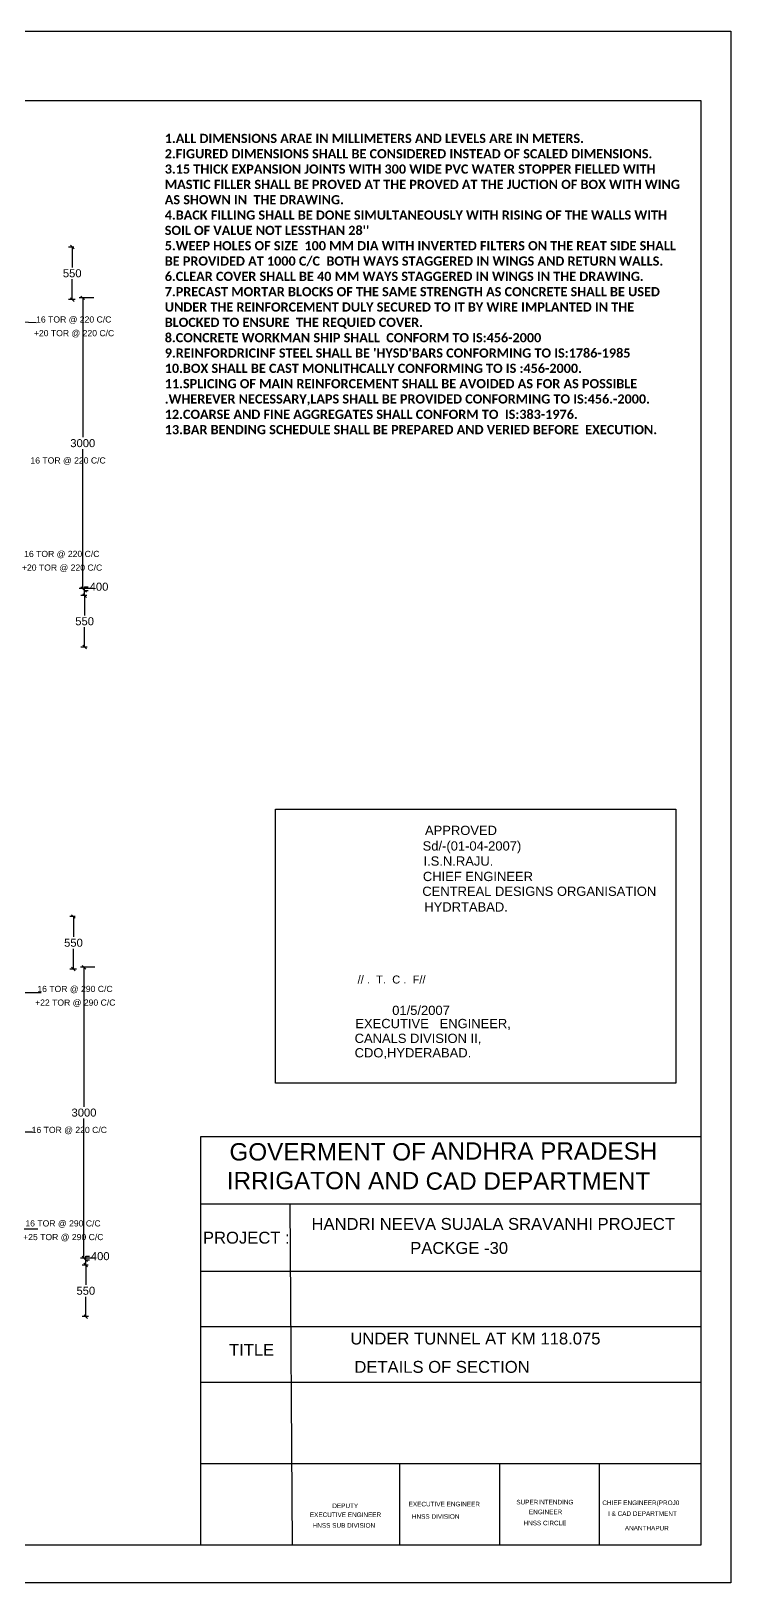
# Model space of a CAD drawing. Header units: inches. Extents: x 130.5 to 230.5, y 130.1 to 207.5.
# Drawn here: x 195.6 to 230.5, y 130.1 to 207.5 of the extents above; entities that cross this region are included whole.
import ezdxf

# ---------------------------------------------------------------- set-up
doc = ezdxf.new("R2010")
doc.units = ezdxf.units.IN
doc.header["$MEASUREMENT"] = 0
doc.layers.add('DRAWING', color=7, linetype='Continuous')
doc.styles.get("Standard").update_dxf_attribs({"font": 'arial.ttf'})
doc.dimstyles.get("Standard").update_dxf_attribs({"dimtxt": 0.18, "dimasz": 0.18, "dimexe": 0.18, "dimexo": 0.0625, "dimgap": 0.09, "dimtad": 0, "dimtih": 1, "dimtoh": 1, "dimdec": 4, "dimzin": 0, "dimdsep": 46, "dimtxsty": 'Standard', "dimblk": 'OBLIQUE', "dimblk1": 'OBLIQUE', "dimcen": 0.09, "dimadec": 0, "dimazin": 0, "dimtfac": 1, "dimtdec": 4, "dimtofl": 0, "dimtmove": 0, "dimatfit": 3, "dimfxl": 0, "dimtolj": 1, "dimtzin": 0, "dimarcsym": 0})
picture_1 = doc.add_image_def('image1.jpg', size_in_pixel=(4276, 3308))

# ---------------------------------------------------------------- blocks, each defined once
blk = doc.blocks.new('_Oblique')
at = {"color": 0, "linetype": 'ByBlock', "lineweight": -2}
blk.add_line((-0.5, -0.5), (0.5, 0.5), dxfattribs=at)
blk = doc.blocks.new('*D42')
at = {"layer": 'Defpoints', "color": 0, "transparency": 16777216}
for p in [(198.238, 179.353), (198.417, 179.353), (198.432, 176.784)]:
    blk.add_point(p, dxfattribs=at)
at = {"layer": 'DRAWING', "color": 0, "lineweight": -2, "transparency": 16777216}
for p, q in [((198.354, 179.353), (198.058, 179.353)), ((198.238, 179.353), (198.238, 178.363)), ((198.238, 176.784), (198.238, 177.774)), ((198.369, 176.784), (198.058, 176.784))]:
    blk.add_line(p, q, dxfattribs=at)
at = {"layer": 'DRAWING', "color": 0, "lineweight": -2, "transparency": 16777216, "xscale": 0.18, "yscale": 0.18, "zscale": 0.18}
for p, rotation in [((198.238, 179.353), 90), ((198.238, 176.784), 270)]:
    blk.add_blockref('_Oblique', p, dxfattribs=dict(at, rotation=rotation))
at = {"layer": 'DRAWING', "color": 0, "transparency": 16777216, "insert": (198.238, 178.069), "char_height": 0.4, "attachment_point": 5}
blk.add_mtext('\\A1;550', dxfattribs=at)
blk = doc.blocks.new('*D43')
at = {"layer": 'Defpoints', "color": 0, "transparency": 16777216}
for p in [(198.221, 179.612), (198.236, 179.612), (198.238, 179.353)]:
    blk.add_point(p, dxfattribs=at)
at = {"layer": 'DRAWING', "color": 0, "lineweight": -2, "transparency": 16777216}
for p, q in [((198.236, 179.612), (198.236, 179.792)), ((198.236, 179.792), (198.416, 179.792)), ((198.236, 179.353), (198.236, 179.612)), ((198.283, 179.612), (198.416, 179.612)), ((198.176, 179.353), (198.056, 179.353))]:
    blk.add_line(p, q, dxfattribs=at)
at = {"layer": 'DRAWING', "color": 0, "lineweight": -2, "transparency": 16777216, "xscale": 0.18, "yscale": 0.18, "zscale": 0.18}
for p, rotation in [((198.236, 179.612), 90), ((198.236, 179.353), 270)]:
    blk.add_blockref('_Oblique', p, dxfattribs=dict(at, rotation=rotation))
at = {"layer": 'DRAWING', "color": 0, "transparency": 16777216, "insert": (198.956, 179.792), "char_height": 0.4, "attachment_point": 5}
blk.add_mtext('\\A1;400', dxfattribs=at)
blk = doc.blocks.new('*D44')
at = {"layer": 'Defpoints', "color": 0, "transparency": 16777216}
for p in [(198.146, 194.195), (198.753, 194.195), (198.732, 179.702)]:
    blk.add_point(p, dxfattribs=at)
at = {"layer": 'DRAWING', "color": 0, "lineweight": -2, "transparency": 16777216}
for p, q in [((198.69, 194.195), (197.966, 194.195)), ((198.146, 194.195), (198.146, 187.243)), ((198.146, 179.702), (198.146, 186.654)), ((198.67, 179.702), (197.966, 179.702))]:
    blk.add_line(p, q, dxfattribs=at)
at = {"layer": 'DRAWING', "color": 0, "lineweight": -2, "transparency": 16777216, "xscale": 0.18, "yscale": 0.18, "zscale": 0.18}
for p, rotation in [((198.146, 194.195), 90), ((198.146, 179.702), 270)]:
    blk.add_blockref('_Oblique', p, dxfattribs=dict(at, rotation=rotation))
at = {"layer": 'DRAWING', "color": 0, "transparency": 16777216, "insert": (198.146, 186.949), "char_height": 0.4, "attachment_point": 5}
blk.add_mtext('\\A1;3000', dxfattribs=at)
blk = doc.blocks.new('*D45')
at = {"layer": 'Defpoints', "color": 0, "transparency": 16777216}
for p in [(197.621, 196.726), (197.769, 196.726), (197.833, 194.105)]:
    blk.add_point(p, dxfattribs=at)
at = {"layer": 'DRAWING', "color": 0, "lineweight": -2, "transparency": 16777216}
for p, q in [((197.707, 196.726), (197.441, 196.726)), ((197.621, 196.726), (197.621, 195.71)), ((197.621, 194.105), (197.621, 195.121)), ((197.77, 194.105), (197.441, 194.105))]:
    blk.add_line(p, q, dxfattribs=at)
at = {"layer": 'DRAWING', "color": 0, "lineweight": -2, "transparency": 16777216, "xscale": 0.18, "yscale": 0.18, "zscale": 0.18}
for p, rotation in [((197.621, 196.726), 90), ((197.621, 194.105), 270)]:
    blk.add_blockref('_Oblique', p, dxfattribs=dict(at, rotation=rotation))
at = {"layer": 'DRAWING', "color": 0, "transparency": 16777216, "insert": (197.621, 195.416), "char_height": 0.4, "attachment_point": 5}
blk.add_mtext('\\A1;550', dxfattribs=at)
blk = doc.blocks.new('*D70')
at = {"layer": 'Defpoints', "color": 0, "transparency": 16777216}
for p in [(198.299, 145.981), (198.477, 145.981), (198.492, 143.412)]:
    blk.add_point(p, dxfattribs=at)
at = {"layer": 'DRAWING', "color": 0, "lineweight": -2, "transparency": 16777216}
for p, q in [((198.415, 145.981), (198.119, 145.981)), ((198.299, 145.981), (198.299, 144.991)), ((198.299, 143.412), (198.299, 144.402)), ((198.43, 143.412), (198.119, 143.412))]:
    blk.add_line(p, q, dxfattribs=at)
at = {"layer": 'DRAWING', "color": 0, "lineweight": -2, "transparency": 16777216, "xscale": 0.18, "yscale": 0.18, "zscale": 0.18}
for p, rotation in [((198.299, 145.981), 90), ((198.299, 143.412), 270)]:
    blk.add_blockref('_Oblique', p, dxfattribs=dict(at, rotation=rotation))
at = {"layer": 'DRAWING', "color": 0, "transparency": 16777216, "insert": (198.299, 144.696), "char_height": 0.4, "attachment_point": 5}
blk.add_mtext('\\A1;550', dxfattribs=at)
blk = doc.blocks.new('*D71')
at = {"layer": 'Defpoints', "color": 0, "transparency": 16777216}
for p in [(198.282, 146.24), (198.297, 146.24), (198.299, 145.981)]:
    blk.add_point(p, dxfattribs=at)
at = {"layer": 'DRAWING', "color": 0, "lineweight": -2, "transparency": 16777216}
for p, q in [((198.297, 146.24), (198.297, 146.42)), ((198.297, 146.42), (198.477, 146.42)), ((198.297, 145.981), (198.297, 146.24)), ((198.344, 146.24), (198.477, 146.24)), ((198.237, 145.981), (198.117, 145.981))]:
    blk.add_line(p, q, dxfattribs=at)
at = {"layer": 'DRAWING', "color": 0, "lineweight": -2, "transparency": 16777216, "xscale": 0.18, "yscale": 0.18, "zscale": 0.18}
for p, rotation in [((198.297, 146.24), 90), ((198.297, 145.981), 270)]:
    blk.add_blockref('_Oblique', p, dxfattribs=dict(at, rotation=rotation))
at = {"layer": 'DRAWING', "color": 0, "transparency": 16777216, "insert": (199.016, 146.42), "char_height": 0.4, "attachment_point": 5}
blk.add_mtext('\\A1;400', dxfattribs=at)
blk = doc.blocks.new('*D72')
at = {"layer": 'Defpoints', "color": 0, "transparency": 16777216}
for p in [(198.207, 160.823), (198.813, 160.823), (198.793, 146.33)]:
    blk.add_point(p, dxfattribs=at)
at = {"layer": 'DRAWING', "color": 0, "lineweight": -2, "transparency": 16777216}
for p, q in [((198.751, 160.823), (198.027, 160.823)), ((198.207, 160.823), (198.207, 153.871)), ((198.207, 146.33), (198.207, 153.282)), ((198.73, 146.33), (198.027, 146.33))]:
    blk.add_line(p, q, dxfattribs=at)
at = {"layer": 'DRAWING', "color": 0, "lineweight": -2, "transparency": 16777216, "xscale": 0.18, "yscale": 0.18, "zscale": 0.18}
for p, rotation in [((198.207, 160.823), 90), ((198.207, 146.33), 270)]:
    blk.add_blockref('_Oblique', p, dxfattribs=dict(at, rotation=rotation))
at = {"layer": 'DRAWING', "color": 0, "transparency": 16777216, "insert": (198.207, 153.577), "char_height": 0.4, "attachment_point": 5}
blk.add_mtext('\\A1;3000', dxfattribs=at)
blk = doc.blocks.new('*D73')
at = {"layer": 'Defpoints', "color": 0, "transparency": 16777216}
for p in [(197.682, 163.354), (197.83, 163.354), (197.893, 160.733)]:
    blk.add_point(p, dxfattribs=at)
at = {"layer": 'DRAWING', "color": 0, "lineweight": -2, "transparency": 16777216}
for p, q in [((197.767, 163.354), (197.502, 163.354)), ((197.682, 163.354), (197.682, 162.338)), ((197.682, 160.733), (197.682, 161.749)), ((197.831, 160.733), (197.502, 160.733))]:
    blk.add_line(p, q, dxfattribs=at)
at = {"layer": 'DRAWING', "color": 0, "lineweight": -2, "transparency": 16777216, "xscale": 0.18, "yscale": 0.18, "zscale": 0.18}
for p, rotation in [((197.682, 163.354), 90), ((197.682, 160.733), 270)]:
    blk.add_blockref('_Oblique', p, dxfattribs=dict(at, rotation=rotation))
at = {"layer": 'DRAWING', "color": 0, "transparency": 16777216, "insert": (197.682, 162.044), "char_height": 0.4, "attachment_point": 5}
blk.add_mtext('\\A1;550', dxfattribs=at)

msp = doc.modelspace()

# ---------------------------------------------------------------- linework, layer by layer
for points in [[(194.30646, 193.03681), (195.82102, 192.96216)], [(194.16708, 159.56179), (196.07841, 159.56179)], [(194.20082, 152.61454), (195.64536, 152.61454)], [(194.21977, 147.78687), (195.90085, 147.78687)]]:
    msp.add_lwpolyline(points)
at = {"layer": 'DRAWING'}
for points in [[(131.79631, 204.03392), (228.95267, 204.03392), (228.95267, 132.01471), (131.79631, 132.01471)], [(207.7558, 168.70987), (227.70061, 168.70987), (227.70061, 155.04758), (207.7558, 155.04758)], [(204.02366, 152.39321), (228.95267, 152.39321), (228.95267, 132.01471), (204.02366, 132.01471)]]:
    msp.add_lwpolyline(points, close=True, dxfattribs=at)
for points in [[(204.02366, 149.02888), (228.95267, 149.02888)], [(208.59252, 132.01471), (208.48699, 149.02888)], [(204.02366, 145.6816), (228.95267, 145.6816)], [(204.02366, 142.91545), (228.95267, 142.91545)], [(228.95267, 140.13256), (204.02366, 140.13256)], [(228.95267, 136.06809), (204.02366, 136.06809)], [(213.94046, 136.06809), (213.94046, 132.01471)], [(218.9124, 136.06809), (218.9124, 132.01471)], [(223.90423, 132.01471), (223.90423, 136.06809)]]:
    msp.add_lwpolyline(points, dxfattribs=at)

# ---------------------------------------------------------------- texts
for s, height, p in [('16 TOR @ 220 C/C ', 0.3074495, (195.82102, 192.96216)), ('+20 TOR @ 220 C/C ', 0.3074495, (195.71046, 192.28114)), ('16 TOR @ 220 C/C ', 0.3074495, (195.53801, 185.9346)), ('16 TOR @ 220 C/C ', 0.3074495, (195.22441, 181.27452)), ('+20 TOR @ 220 C/C ', 0.3074495, (195.11385, 180.59349)), ('APPROVED', 0.462272, (215.20472, 167.41629)), ('Sd/-(01-04-2007)', 0.4622725, (215.08678, 166.64122)), ('I.S.N.RAJU.', 0.4622725, (215.13028, 165.88818)), ('CHIEF ENGINEER', 0.4622725, (215.09919, 165.11988)), ('CENTREAL DESIGNS ORGANISATION ', 0.4622725, (215.0702, 164.38131)), ('HYDRTABAD.', 0.462272, (215.17168, 163.5993)), ('// .  T.  C .  F//', 0.3967643, (211.84612, 160.01513)), ('16 TOR @ 290 C/C ', 0.3074495, (195.88161, 159.59011)), ('+22 TOR @ 290 C/C ', 0.3074495, (195.77105, 158.90909)), ('01/5/2007', 0.462272, (213.5703, 158.44505)), ('EXECUTIVE   ENGINEER,', 0.4622725, (211.73362, 157.78751)), ('CANALS DIVISION II,', 0.4622725, (211.69803, 157.04976)), ('CDO,HYDERABAD.', 0.4622725, (211.69803, 156.3298)), ('16 TOR @ 220 C/C ', 0.3074495, (195.5986, 152.56255)), ('GOVERMENT OF  ', 0.8640661, (205.45882, 151.19127)), ('ANDHRA PRADESH ', 0.8640661, (215.5166, 151.23422)), ('IRRIGATON AND ', 0.8640661, (205.32845, 149.76158)), ('CAD DEPARTMENT ', 0.8640661, (215.23349, 149.73503)), ('16 TOR @ 290 C/C ', 0.3074495, (195.285, 147.90247)), ('HANDRI NEEVA SUJALA SRAVANHI PROJECT ', 0.5925843, (209.54695, 147.73307)), ('+25 TOR @ 290 C/C ', 0.3074495, (195.17444, 147.22144)), ('PROJECT :', 0.592584, (204.13682, 147.04739)), ('PACKGE -30', 0.592584, (214.46877, 146.53494)), ('UNDER TUNNEL AT KM 118.075', 0.5925843, (211.48559, 142.02032)), ('TITLE ', 0.592584, (205.43517, 141.45812)), ('DETAILS OF SECTION', 0.5925843, (211.68329, 140.6069)), ('DEPUTY ', 0.227838, (210.58434, 133.86393)), ('EXECUTIVE ENGINEER ', 0.2278379, (214.38909, 133.95054)), ('SUPERINTENDING ', 0.2278379, (219.75618, 134.04802)), ('CHIEF ENGINEER(PROJ0', 0.2278379, (224.04522, 134.01478)), ('EXECUTIVE ENGINEER ', 0.2278379, (209.46559, 133.4191)), ('HNSS SUB DIVISION ', 0.2278379, (209.60679, 132.88748)), ('HNSS DIVISION ', 0.2278379, (214.55201, 133.33212)), ('HNSS CIRCLE', 0.2278379, (220.11462, 133.00647)), ('ENGINEER ', 0.227838, (220.38616, 133.55979)), ('I & CAD DEPARTMENT ', 0.2278379, (224.32737, 133.47674)), ('ANANTHAPUR', 0.227838, (225.16526, 132.75081))]:
    msp.add_text(s, height=height, dxfattribs=at).set_placement(p)
at = {"layer": 'DRAWING', "insert": (202.2334, 202.37063), "char_height": 0.5, "attachment_point": 1}
msp.add_mtext_dynamic_manual_height_columns("{\\fCalibri|b1|i0|c0|p34;\\H0.91667x;\\C0;1.ALL DIMENSIONS ARAE IN MILLIMETERS AND LEVELS ARE IN METERS.\\P2.FIGURED DIMENSIONS SHALL BE CONSIDERED INSTEAD OF SCALED DIMENSIONS.\\P3.15 THICK EXPANSION JOINTS WITH 300 WIDE PVC WATER STOPPER FIELLED WITH MASTIC FILLER SHALL BE PROVED AT THE PROVED AT THE JUCTION OF BOX WITH WING AS SHOWN IN  THE DRAWING.\\P4.BACK FILLING SHALL BE DONE SIMULTANEOUSLY WITH RISING OF THE WALLS WITH SOIL OF VALUE NOT LESSTHAN 28''\\P5.WEEP HOLES OF SIZE  100 MM DIA WITH INVERTED FILTERS ON THE REAT SIDE SHALL BE PROVIDED AT 1000 C/C  BOTH WAYS STAGGERED IN WINGS AND RETURN WALLS.\\P6.CLEAR COVER SHALL BE 40 MM WAYS STAGGERED IN WINGS IN THE DRAWING.\\P7.PRECAST MORTAR BLOCKS OF THE SAME STRENGTH AS CONCRETE SHALL BE USED UNDER THE REINFORCEMENT DULY SECURED TO IT BY WIRE IMPLANTED IN THE BLOCKED TO ENSURE  THE REQUIED COVER.\\P8.CONCRETE WORKMAN SHIP SHALL  CONFORM TO IS:456-2000\\P9.REINFORDRICINF STEEL SHALL BE 'HYSD'BARS CONFORMING TO IS:1786-1985\\P10.BOX SHALL BE CAST MONLITHCALLY CONFORMING TO IS :456-2000.\\P11.SPLICING OF MAIN REINFORCEMENT SHALL BE AVOIDED AS FOR AS POSSIBLE .WHEREVER NECESSARY,LAPS SHALL BE PROVIDED CONFORMING TO IS:456.-2000.\\P12.COARSE AND FINE AGGREGATES SHALL CONFORM TO  IS:383-1976.\\P13.BAR BENDING SCHEDULE SHALL BE PREPARED AND VERIED BEFORE  EXECUTION.}", width=25.9940151, gutter_width=3.552713678800501e-15, heights=[31.37773], dxfattribs=at)

# ---------------------------------------------------------------- dimensions: what is measured, and where the dimension line sits
at = {"layer": 'DRAWING'}
for base, p1, p2, text, picture, middle in [((197.62114, 196.7259), (197.83266, 194.10527), (197.76925, 196.7259), '550', '*D45', (197.62114, 195.41559)), ((198.14641, 194.19527), (198.73205, 179.70217), (198.75269, 194.19527), '3000', '*D44', (198.14641, 186.94872)), ((198.23641, 179.61217), (198.23846, 179.35297), (198.22099, 179.61217), '400', '*D43', (198.95565, 179.79217)), ((198.23846, 179.35297), (198.43172, 176.78407), (198.41685, 179.35297), '550', '*D42', (198.23846, 178.06852)), ((197.68173, 163.35385), (197.89325, 160.73322), (197.82984, 163.35385), '550', '*D73', (197.68173, 162.04353)), ((198.20699, 160.82322), (198.79263, 146.33012), (198.81328, 160.82322), '3000', '*D72', (198.20699, 153.57667)), ((198.29699, 146.24012), (198.29905, 145.98092), (198.28158, 146.24012), '400', '*D71', (199.01624, 146.42012)), ((198.29905, 145.98092), (198.49231, 143.41202), (198.47744, 145.98092), '550', '*D70', (198.29905, 144.69647))]:
    dim = msp.add_linear_dim(base=base, p1=p1, p2=p2, angle=90, text=text, dimstyle='Standard', override={"dimtxt": 0.4}, dxfattribs=at)
    dim.commit()
    dim.dimension.update_dxf_attribs({"geometry": picture, "text_midpoint": middle})

# ---------------------------------------------------------------- pictures from other files: only their frames are drawn
image = msp.add_image(picture_1, insert=(130.45564, 130.13185), size_in_units=(100, 77.36202), dxfattribs=dict(fade=30))
image.dxf.flags = 7

doc.saveas('drawing.dxf')
